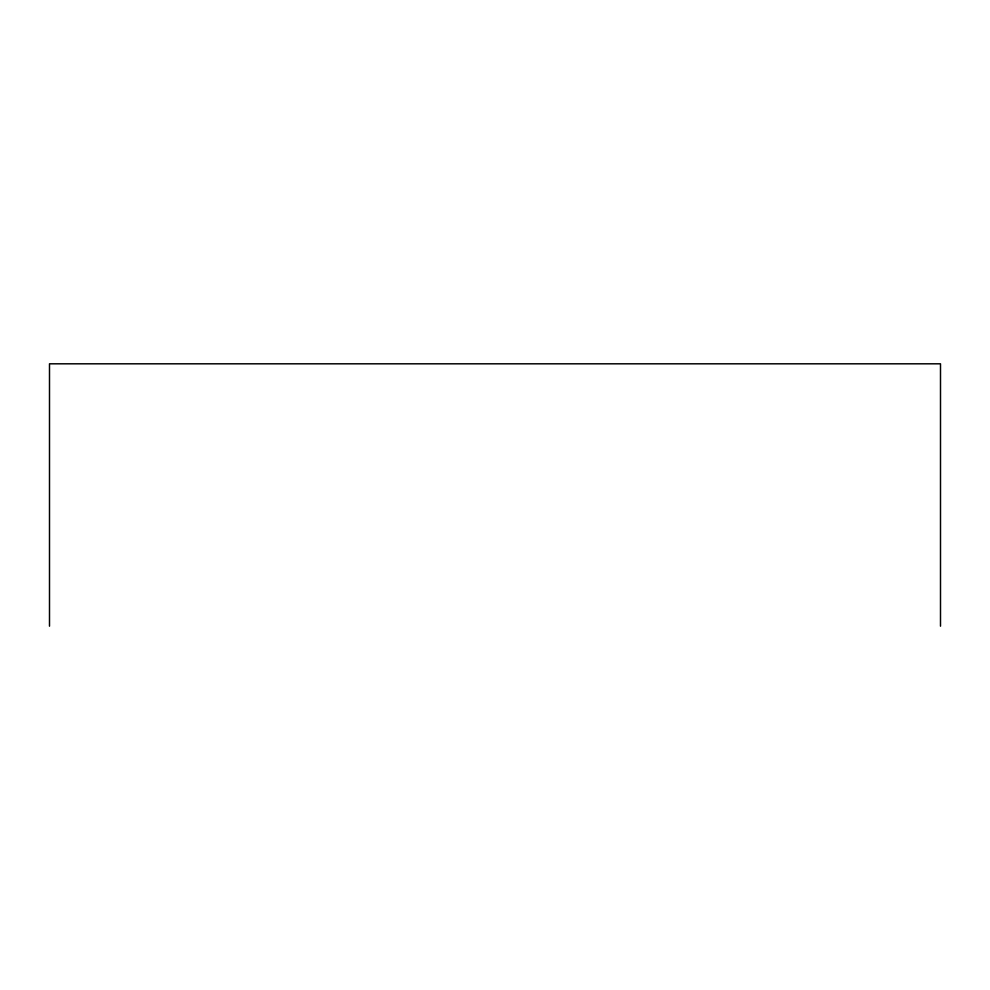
<?xml version="1.0" encoding="UTF-8"?>
<svg xmlns="http://www.w3.org/2000/svg" width="990" height="990" viewBox="0 0 990 990"><rect width="100%" height="100%" fill="white"/><g stroke="black" fill="none" stroke-linecap="round" stroke-linejoin="round"><path stroke-width="1.49" d="M940.5 626.187L940.5 363.813L49.5 363.813L49.5 626.187"/></g></svg>
